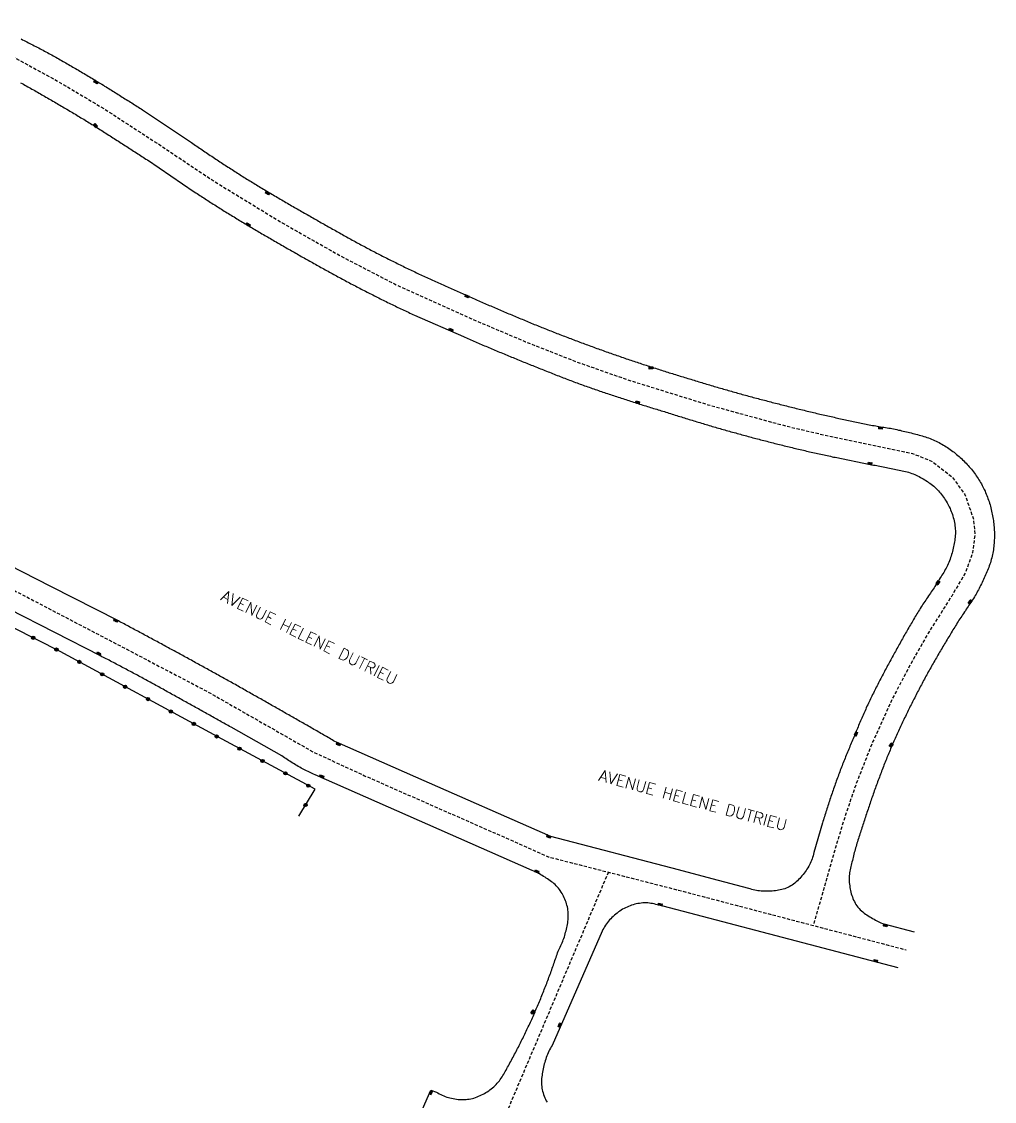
# Model space of a CAD drawing. Header units: millimetres. Extents: x 82000 to 83000, y 144000 to 145000.
# Drawn here: x 82814.3 to 82963.8, y 144229 to 144394.9 of the extents above; entities that cross this region are included whole.
import ezdxf
from ezdxf.enums import TextEntityAlignment as Align

# ---------------------------------------------------------------- set-up
doc = ezdxf.new("R2010")
doc.units = ezdxf.units.MM
doc.linetypes.add('DASHED', pattern=[0.75, 0.5, -0.25])
doc.layers.get('0').update_dxf_attribs({"linetype": 'CONTINUOUS'})
for name, color, linetype in [('W0001', 6, 'DASHED'), ('W0008', 7, 'CONTINUOUS'), ('W0322', 7, 'CONTINUOUS'), ('W0400', 7, 'CONTINUOUS'), ('W0989', 7, 'CONTINUOUS')]:
    doc.layers.add(name, color=color, linetype=linetype)
doc.styles.get("Standard").update_dxf_attribs({"font": 'romans.shx', "width": 0.85})

# ---------------------------------------------------------------- blocks, each defined once
blk = doc.blocks.new('T400')
for p, q in [((-0.15, 0.3), (0.15, 0.3)), ((-0.15, -0.25), (-0.15, 0.3)), ((-0.15, 0.15), (0.15, 0.15)), ((-0.15, 0), (0.15, 0)), ((0.15, 0.3), (0.15, -0.25)), ((-0.15, -0.15), (0.15, -0.15)), ((-0.15, -0.25), (-0.15, -0.3)), ((-0.15, -0.3), (0.15, -0.3)), ((0.15, -0.3), (0.15, -0.25))]:
    blk.add_line(p, q)
blk = doc.blocks.new('t322o')
at = {"color": 0, "linetype": 'Continuous'}
for radius in [0.25, 0.15]:
    blk.add_circle((0, 0), radius, dxfattribs=at)

msp = doc.modelspace()

# ---------------------------------------------------------------- linework, layer by layer
at = {"layer": 'W0001', "flags": 128}
for points in [[(82763.55, 144331.96), (82771.45, 144349.8), (82789.59, 144390.63), (82790.67, 144392.43), (82792.99, 144393.98), (82795.95, 144394.73), (82798.75, 144394.93), (82803.95, 144393.58), (82813.04, 144389.47), (82820.4, 144385.44), (82827.07, 144381.45), (82835.26, 144376.14), (82843.69, 144370.49), (82854.33, 144363.99), (82863.23, 144358.95), (82871.59, 144354.61), (82883.31, 144349.29), (82891.72, 144345.73), (82899.61, 144342.62), (82907.28, 144339.93), (82919.73, 144336.05), (82931.66, 144332.8), (82938.74, 144331.14), (82944.81, 144329.88), (82951.2, 144328.55), (82954.25, 144327.32), (82957.23, 144325), (82959.24, 144322.24), (82960.56, 144318.47), (82960.77, 144316.06), (82960.4, 144313.28), (82959.33, 144310.24), (82957.21, 144306.64), (82953.6, 144300.94), (82950.85, 144296.12), (82947.96, 144290.6), (82945.01, 144284.1), (82942.53, 144277.8), (82940.72, 144272.47), (82939.68, 144269.07), (82935.92, 144256.01)], [(82649.2, 144328.02), (82652.56, 144328.37), (82655.9, 144328.99), (82662.03, 144330.16), (82674.26, 144332.48), (82688.11, 144335.17), (82699.08, 144337.2), (82707.72, 144337.88), (82718.2, 144337.48), (82729.02, 144337.05), (82743.08, 144336), (82751.69, 144335.07), (82756.31, 144334.46), (82763.78, 144331.89), (82775.23, 144326.5), (82805.4, 144311.55), (82842.76, 144292), (82859.08, 144282.68), (82866.98, 144279.02), (82890.58, 144268.64), (82895.2, 144266.57), (82915.22, 144261.44), (82950.19, 144252.27)], [(82904.44, 144264.21), (82887.51, 144224.22)]]:
    msp.add_lwpolyline(points, dxfattribs=at)
at = {"layer": 'W0008', "flags": 128}
for points in [[(82814.18, 144392.26), (82814.41, 144392.15), (82814.64, 144392.04), (82814.86, 144391.92), (82815.09, 144391.81), (82815.31, 144391.69), (82815.54, 144391.58), (82815.76, 144391.46), (82815.99, 144391.35), (82816.21, 144391.23), (82816.44, 144391.11), (82816.66, 144391), (82816.89, 144390.88), (82817.11, 144390.76), (82817.34, 144390.64), (82817.56, 144390.52), (82817.78, 144390.4), (82818.01, 144390.28), (82818.23, 144390.16), (82818.45, 144390.04), (82818.67, 144389.92), (82818.89, 144389.8), (82819.1, 144389.68), (82819.32, 144389.56), (82819.54, 144389.44), (82819.76, 144389.32), (82819.98, 144389.19), (82820.19, 144389.07), (82820.41, 144388.95), (82820.63, 144388.82), (82820.84, 144388.7), (82821.06, 144388.58), (82821.28, 144388.45), (82821.49, 144388.33), (82821.71, 144388.2), (82821.93, 144388.08), (82822.14, 144387.95), (82822.36, 144387.82), (82822.57, 144387.7), (82822.79, 144387.57), (82823, 144387.45), (82823.22, 144387.32), (82823.43, 144387.19), (82823.65, 144387.06), (82823.86, 144386.94), (82824.08, 144386.81), (82824.29, 144386.68), (82824.51, 144386.56), (82824.72, 144386.43), (82824.94, 144386.3), (82825.15, 144386.17), (82825.36, 144386.05), (82825.57, 144385.92), (82825.78, 144385.8), (82825.99, 144385.67), (82826.2, 144385.54), (82826.41, 144385.41), (82826.62, 144385.29), (82826.83, 144385.16), (82827.03, 144385.03), (82827.24, 144384.9), (82827.45, 144384.77), (82827.66, 144384.64), (82827.87, 144384.51), (82828.07, 144384.38), (82828.28, 144384.25), (82828.49, 144384.12), (82828.7, 144383.99), (82828.91, 144383.87), (82829.11, 144383.73), (82829.32, 144383.6), (82829.53, 144383.47), (82829.74, 144383.34), (82829.95, 144383.21), (82830.15, 144383.08), (82830.36, 144382.95), (82830.57, 144382.82), (82830.78, 144382.69), (82830.98, 144382.56), (82831.19, 144382.43), (82831.4, 144382.29), (82831.6, 144382.16), (82831.81, 144382.03), (82832.02, 144381.9), (82832.22, 144381.77), (82832.43, 144381.63), (82832.64, 144381.5), (82832.84, 144381.37), (82840.37, 144376.34), (82840.57, 144376.19), (82840.78, 144376.05), (82840.99, 144375.91), (82841.19, 144375.77), (82841.4, 144375.63), (82841.61, 144375.49), (82841.81, 144375.35), (82842.02, 144375.21), (82842.23, 144375.07), (82842.44, 144374.93), (82842.65, 144374.79), (82842.85, 144374.65), (82843.06, 144374.51), (82843.27, 144374.37), (82843.48, 144374.23), (82843.69, 144374.09), (82843.9, 144373.95), (82844.11, 144373.81), (82844.31, 144373.68), (82844.52, 144373.54), (82844.73, 144373.4), (82844.94, 144373.26), (82845.15, 144373.13), (82845.36, 144372.99), (82845.57, 144372.85), (82845.78, 144372.72), (82845.99, 144372.58), (82846.2, 144372.44), (82846.41, 144372.31), (82846.62, 144372.18), (82846.83, 144372.04), (82847.03, 144371.91), (82847.24, 144371.78), (82847.45, 144371.65), (82847.66, 144371.52), (82847.86, 144371.38), (82848.07, 144371.25), (82848.28, 144371.12), (82848.49, 144370.99), (82848.7, 144370.86), (82848.9, 144370.73), (82849.11, 144370.6), (82849.32, 144370.47), (82849.53, 144370.34), (82849.74, 144370.21), (82849.95, 144370.08), (82850.16, 144369.95), (82850.37, 144369.82), (82850.58, 144369.7), (82850.79, 144369.57), (82851, 144369.44), (82851.21, 144369.31), (82851.42, 144369.19), (82851.63, 144369.06), (82851.85, 144368.93), (82852.06, 144368.8), (82852.28, 144368.67), (82852.5, 144368.54), (82852.71, 144368.41), (82852.93, 144368.28), (82853.15, 144368.15), (82853.37, 144368.03), (82853.58, 144367.9), (82853.8, 144367.77), (82854.02, 144367.64), (82854.24, 144367.52), (82854.45, 144367.39), (82854.67, 144367.26), (82854.89, 144367.14), (82855.11, 144367.01), (82855.33, 144366.88), (82855.54, 144366.76), (82855.76, 144366.63), (82855.98, 144366.51), (82856.2, 144366.38), (82856.42, 144366.26), (82856.64, 144366.13), (82856.86, 144366), (82857.08, 144365.88), (82857.29, 144365.75), (82857.51, 144365.63), (82857.73, 144365.5), (82857.95, 144365.38), (82858.17, 144365.26), (82858.39, 144365.13), (82858.61, 144365.01), (82858.82, 144364.88), (82859.04, 144364.76), (82859.26, 144364.64), (82859.47, 144364.52), (82859.69, 144364.39), (82859.9, 144364.27), (82860.12, 144364.15), (82860.33, 144364.02), (82860.55, 144363.9), (82860.77, 144363.78), (82860.98, 144363.66), (82861.2, 144363.53), (82861.41, 144363.41), (82861.63, 144363.29), (82861.84, 144363.17), (82862.06, 144363.04), (82862.28, 144362.92), (82862.49, 144362.8), (82862.71, 144362.68), (82862.93, 144362.56), (82863.14, 144362.44), (82863.36, 144362.31), (82863.57, 144362.19), (82863.79, 144362.07), (82864.01, 144361.95), (82864.22, 144361.83), (82864.44, 144361.71), (82864.66, 144361.59), (82864.88, 144361.47), (82865.09, 144361.35), (82865.31, 144361.23), (82865.53, 144361.11), (82865.75, 144360.99), (82865.96, 144360.88), (82866.18, 144360.76), (82866.4, 144360.64), (82866.62, 144360.52), (82866.84, 144360.4), (82867.06, 144360.29), (82867.28, 144360.17), (82867.49, 144360.05), (82867.71, 144359.94), (82867.93, 144359.82), (82868.16, 144359.71), (82868.38, 144359.59), (82868.61, 144359.47), (82868.83, 144359.36), (82869.05, 144359.24), (82869.28, 144359.13), (82869.5, 144359.01), (82869.73, 144358.9), (82869.95, 144358.78), (82870.18, 144358.67), (82870.4, 144358.56), (82870.63, 144358.44), (82870.85, 144358.33), (82871.08, 144358.22), (82871.31, 144358.1), (82871.53, 144357.99), (82871.76, 144357.88), (82871.98, 144357.77), (82872.21, 144357.66), (82872.44, 144357.55), (82872.66, 144357.44), (82872.89, 144357.33), (82873.12, 144357.21), (82873.34, 144357.1), (82873.57, 144357), (82873.8, 144356.89), (82874.03, 144356.78), (82874.25, 144356.67), (82874.48, 144356.56), (82874.71, 144356.45), (82874.94, 144356.34), (82875.17, 144356.23), (82875.39, 144356.13), (82875.62, 144356.02), (82875.85, 144355.91), (82876.08, 144355.8), (82876.3, 144355.7), (82876.53, 144355.59), (82876.76, 144355.48), (82876.99, 144355.38), (82877.21, 144355.28), (82877.44, 144355.17), (82877.67, 144355.07), (82877.9, 144354.96), (82878.12, 144354.86), (82878.35, 144354.76), (82878.58, 144354.66), (82878.81, 144354.55), (82879.04, 144354.45), (82879.27, 144354.35), (82879.49, 144354.25), (82879.72, 144354.15), (82879.95, 144354.05), (82880.18, 144353.95), (82880.41, 144353.85), (82880.64, 144353.74), (82880.87, 144353.64), (82881.1, 144353.54), (82881.33, 144353.44), (82881.55, 144353.34), (82881.78, 144353.24), (82882.01, 144353.14), (82882.24, 144353.04), (82882.47, 144352.94), (82882.7, 144352.84), (82882.93, 144352.74), (82883.16, 144352.63), (82883.39, 144352.53), (82883.62, 144352.43), (82883.85, 144352.33), (82884.07, 144352.23), (82884.3, 144352.13), (82884.53, 144352.02), (82884.76, 144351.92), (82884.99, 144351.82), (82885.22, 144351.72), (82885.45, 144351.62), (82885.68, 144351.52), (82885.91, 144351.42), (82886.14, 144351.32), (82886.37, 144351.22), (82886.6, 144351.12), (82886.83, 144351.02), (82887.06, 144350.92), (82887.29, 144350.82), (82887.52, 144350.72), (82887.75, 144350.62), (82887.98, 144350.52), (82888.21, 144350.42), (82888.44, 144350.33), (82888.67, 144350.23), (82888.9, 144350.13), (82889.13, 144350.03), (82889.37, 144349.94), (82889.6, 144349.84), (82889.83, 144349.74), (82890.06, 144349.65), (82890.29, 144349.55), (82890.52, 144349.45), (82890.75, 144349.36), (82890.98, 144349.26), (82891.21, 144349.17), (82891.44, 144349.07), (82891.67, 144348.98), (82891.91, 144348.88), (82892.14, 144348.78), (82892.37, 144348.69), (82892.6, 144348.59), (82892.83, 144348.5), (82893.06, 144348.4), (82893.29, 144348.31), (82893.53, 144348.22), (82893.76, 144348.12), (82893.99, 144348.03), (82894.22, 144347.93), (82894.45, 144347.84), (82894.69, 144347.75), (82894.92, 144347.65), (82895.15, 144347.56), (82895.38, 144347.47), (82895.62, 144347.38), (82895.85, 144347.29), (82896.08, 144347.19), (82896.31, 144347.1), (82896.55, 144347.01), (82896.78, 144346.92), (82897.01, 144346.83), (82897.25, 144346.74), (82897.48, 144346.65), (82897.71, 144346.56), (82897.95, 144346.47), (82898.19, 144346.38), (82898.42, 144346.29), (82898.66, 144346.2), (82898.89, 144346.11), (82899.13, 144346.02), (82899.36, 144345.93), (82899.6, 144345.84), (82899.84, 144345.76), (82900.07, 144345.67), (82900.31, 144345.58), (82900.55, 144345.49), (82900.78, 144345.4), (82901.02, 144345.32), (82901.25, 144345.23), (82901.49, 144345.14), (82901.73, 144345.06), (82901.97, 144344.97), (82902.2, 144344.88), (82902.44, 144344.8), (82902.68, 144344.71), (82902.91, 144344.63), (82903.15, 144344.54), (82903.39, 144344.46), (82903.63, 144344.37), (82903.86, 144344.29), (82904.1, 144344.2), (82904.34, 144344.12), (82904.58, 144344.03), (82904.81, 144343.95), (82905.05, 144343.87), (82905.29, 144343.78), (82905.53, 144343.7), (82905.77, 144343.62), (82906, 144343.54), (82906.24, 144343.45), (82906.48, 144343.37), (82906.72, 144343.29), (82906.96, 144343.21), (82907.2, 144343.12), (82907.43, 144343.04), (82907.67, 144342.96), (82907.91, 144342.88), (82908.14, 144342.8), (82908.38, 144342.72), (82908.61, 144342.64), (82908.85, 144342.57), (82909.09, 144342.49), (82909.32, 144342.41), (82909.56, 144342.33), (82909.79, 144342.25), (82910.03, 144342.18), (82910.26, 144342.1), (82910.5, 144342.02), (82910.74, 144341.95), (82910.97, 144341.87), (82911.21, 144341.79), (82911.45, 144341.72), (82911.68, 144341.64), (82911.92, 144341.57), (82912.16, 144341.49), (82912.39, 144341.42), (82912.63, 144341.34), (82912.87, 144341.27), (82913.1, 144341.19), (82913.34, 144341.12), (82913.58, 144341.04), (82913.81, 144340.97), (82914.05, 144340.89), (82914.29, 144340.82), (82914.52, 144340.75), (82914.76, 144340.67), (82915, 144340.6), (82915.24, 144340.53), (82915.47, 144340.45), (82915.71, 144340.38), (82915.95, 144340.31), (82916.19, 144340.23), (82916.42, 144340.16), (82916.66, 144340.09), (82916.9, 144340.02), (82917.14, 144339.95), (82917.37, 144339.87), (82917.61, 144339.8), (82917.85, 144339.73), (82918.09, 144339.66), (82918.33, 144339.58), (82918.57, 144339.51), (82918.81, 144339.44), (82919.04, 144339.37), (82919.28, 144339.3), (82919.52, 144339.23), (82919.76, 144339.16), (82920, 144339.08), (82920.24, 144339.01), (82920.48, 144338.94), (82920.72, 144338.87), (82920.96, 144338.8), (82921.19, 144338.73), (82921.43, 144338.66), (82921.67, 144338.59), (82921.91, 144338.52), (82922.15, 144338.45), (82922.39, 144338.39), (82922.63, 144338.32), (82922.87, 144338.25), (82923.11, 144338.18), (82923.35, 144338.11), (82923.59, 144338.04), (82923.83, 144337.98), (82924.07, 144337.91), (82924.31, 144337.84), (82924.55, 144337.77), (82924.79, 144337.71), (82925.03, 144337.64), (82925.27, 144337.57), (82925.51, 144337.51), (82925.75, 144337.44), (82925.99, 144337.38), (82926.23, 144337.31), (82926.48, 144337.25), (82926.72, 144337.18), (82926.96, 144337.12), (82927.21, 144337.05), (82927.45, 144336.99), (82927.69, 144336.92), (82927.94, 144336.86), (82928.18, 144336.79), (82928.42, 144336.73), (82928.67, 144336.67), (82928.91, 144336.6), (82929.15, 144336.54), (82929.4, 144336.48), (82929.64, 144336.41), (82929.88, 144336.35), (82930.13, 144336.29), (82930.37, 144336.22), (82930.62, 144336.16), (82930.86, 144336.1), (82931.1, 144336.04), (82931.35, 144335.98), (82931.59, 144335.91), (82931.84, 144335.85), (82932.08, 144335.79), (82932.32, 144335.73), (82932.57, 144335.67), (82932.81, 144335.61), (82933.06, 144335.55), (82933.3, 144335.49), (82933.55, 144335.43), (82933.79, 144335.37), (82934.04, 144335.31), (82934.28, 144335.25), (82934.53, 144335.19), (82934.77, 144335.13), (82935.01, 144335.07), (82935.26, 144335.01), (82935.5, 144334.96), (82935.75, 144334.9), (82935.99, 144334.84), (82936.24, 144334.78), (82936.48, 144334.72), (82936.73, 144334.67), (82936.97, 144334.61), (82937.22, 144334.55), (82937.46, 144334.5), (82937.7, 144334.44), (82937.95, 144334.38), (82938.19, 144334.33), (82938.43, 144334.27), (82938.68, 144334.22), (82938.92, 144334.16), (82939.16, 144334.11), (82939.41, 144334.05), (82939.65, 144334), (82939.89, 144333.94), (82940.14, 144333.89), (82940.38, 144333.84), (82940.63, 144333.78), (82940.87, 144333.73), (82941.11, 144333.68), (82941.36, 144333.63), (82941.6, 144333.57), (82941.85, 144333.52), (82942.09, 144333.47), (82942.33, 144333.42), (82942.58, 144333.37), (82942.82, 144333.32), (82943.07, 144333.27), (82943.31, 144333.22), (82943.56, 144333.16), (82943.8, 144333.12), (82944.05, 144333.07), (82944.29, 144333.02), (82944.54, 144332.97), (82944.78, 144332.92), (82945.03, 144332.87), (82945.28, 144332.83), (82945.53, 144332.79), (82945.78, 144332.74), (82946.03, 144332.7), (82946.28, 144332.66), (82946.53, 144332.62), (82946.78, 144332.58), (82947.03, 144332.54), (82947.28, 144332.5), (82947.53, 144332.46), (82947.78, 144332.42), (82948.03, 144332.37), (82948.28, 144332.32), (82948.53, 144332.27), (82948.77, 144332.22), (82949.02, 144332.16), (82949.27, 144332.11), (82949.51, 144332.05), (82949.76, 144331.99), (82950, 144331.93), (82950.25, 144331.87), (82950.5, 144331.81), (82950.74, 144331.76), (82950.99, 144331.7), (82951.23, 144331.64), (82951.48, 144331.58), (82951.72, 144331.52), (82951.96, 144331.45), (82952.21, 144331.39), (82952.45, 144331.32), (82952.69, 144331.25), (82952.93, 144331.18), (82953.17, 144331.1), (82953.41, 144331.02), (82953.65, 144330.94), (82953.89, 144330.85), (82954.12, 144330.76), (82954.35, 144330.66), (82954.59, 144330.56), (82954.82, 144330.45), (82955.04, 144330.34), (82955.27, 144330.22), (82955.49, 144330.1), (82955.71, 144329.97), (82955.93, 144329.85), (82956.14, 144329.72), (82956.35, 144329.58), (82956.56, 144329.45), (82956.77, 144329.31), (82956.97, 144329.17), (82957.18, 144329.02), (82957.38, 144328.88), (82957.57, 144328.73), (82957.77, 144328.57), (82957.96, 144328.42), (82958.15, 144328.26), (82958.34, 144328.1), (82958.53, 144327.93), (82958.71, 144327.77), (82958.89, 144327.59), (82959.07, 144327.42), (82959.24, 144327.24), (82959.42, 144327.06), (82959.59, 144326.88), (82959.76, 144326.7), (82959.92, 144326.51), (82960.09, 144326.32), (82960.25, 144326.12), (82960.4, 144325.93), (82960.56, 144325.73), (82960.71, 144325.53), (82960.85, 144325.33), (82960.99, 144325.12), (82961.13, 144324.92), (82961.27, 144324.71), (82961.4, 144324.5), (82961.53, 144324.29), (82961.65, 144324.08), (82961.77, 144323.87), (82961.89, 144323.65), (82962.01, 144323.43), (82962.12, 144323.21), (82962.22, 144322.99), (82962.33, 144322.77), (82962.43, 144322.54), (82962.52, 144322.32), (82962.62, 144322.09), (82962.71, 144321.86), (82962.79, 144321.62), (82962.87, 144321.39), (82962.95, 144321.15), (82963.03, 144320.91), (82963.1, 144320.67), (82963.16, 144320.43), (82963.23, 144320.19), (82963.29, 144319.94), (82963.35, 144319.7), (82963.4, 144319.45), (82963.45, 144319.21), (82963.5, 144318.96), (82963.54, 144318.72), (82963.58, 144318.47), (82963.62, 144318.23), (82963.65, 144317.98), (82963.68, 144317.74), (82963.7, 144317.49), (82963.72, 144317.24), (82963.74, 144316.99), (82963.76, 144316.75), (82963.77, 144316.5), (82963.77, 144316.25), (82963.77, 144316), (82963.77, 144315.75), (82963.77, 144315.51), (82963.76, 144315.26), (82963.75, 144315.01), (82963.73, 144314.76), (82963.71, 144314.51), (82963.68, 144314.26), (82963.65, 144314.01), (82963.62, 144313.76), (82963.58, 144313.5), (82963.54, 144313.25), (82963.49, 144313), (82963.43, 144312.75), (82963.37, 144312.5), (82963.3, 144312.25), (82963.23, 144312.01), (82963.16, 144311.77), (82963.08, 144311.53), (82962.99, 144311.29), (82962.9, 144311.05), (82962.81, 144310.82), (82962.72, 144310.58), (82962.62, 144310.35), (82962.52, 144310.11), (82962.42, 144309.88), (82962.31, 144309.65), (82962.2, 144309.42), (82962.1, 144309.19), (82961.99, 144308.96), (82961.88, 144308.73), (82961.77, 144308.5), (82961.65, 144308.27), (82961.54, 144308.04), (82961.43, 144307.82), (82961.31, 144307.59), (82961.19, 144307.37), (82961.07, 144307.15), (82960.95, 144306.93), (82960.82, 144306.71), (82960.69, 144306.5), (82960.56, 144306.28), (82960.42, 144306.07), (82960.29, 144305.86), (82960.15, 144305.65), (82960.01, 144305.44), (82959.87, 144305.23), (82959.73, 144305.02), (82959.59, 144304.81), (82959.45, 144304.6), (82959.31, 144304.39), (82959.17, 144304.19), (82959.03, 144303.98), (82958.89, 144303.77), (82958.75, 144303.56), (82958.61, 144303.35), (82958.47, 144303.14), (82958.33, 144302.93), (82958.2, 144302.71), (82958.06, 144302.5), (82957.93, 144302.29), (82957.8, 144302.07), (82957.67, 144301.86), (82957.54, 144301.65), (82957.41, 144301.43), (82957.28, 144301.22), (82957.15, 144301.01), (82957.02, 144300.79), (82956.9, 144300.58), (82956.77, 144300.36), (82956.64, 144300.15), (82956.51, 144299.94), (82956.38, 144299.72), (82956.25, 144299.51), (82956.12, 144299.29), (82955.99, 144299.08), (82955.87, 144298.86), (82955.74, 144298.65), (82955.61, 144298.44), (82955.48, 144298.22), (82955.36, 144298.01), (82955.23, 144297.79), (82955.1, 144297.57), (82954.98, 144297.36), (82954.85, 144297.14), (82954.73, 144296.93), (82954.6, 144296.71), (82954.48, 144296.49), (82954.35, 144296.28), (82954.23, 144296.06), (82954.11, 144295.84), (82953.98, 144295.63), (82953.86, 144295.41), (82953.74, 144295.19), (82953.62, 144294.97), (82953.5, 144294.75), (82953.38, 144294.53), (82953.26, 144294.31), (82953.14, 144294.1), (82953.02, 144293.88), (82952.9, 144293.66), (82952.79, 144293.44), (82952.67, 144293.22), (82952.55, 144293), (82952.44, 144292.78), (82952.32, 144292.56), (82952.21, 144292.35), (82952.09, 144292.13), (82951.98, 144291.91), (82951.86, 144291.69), (82951.75, 144291.47), (82951.64, 144291.24), (82951.52, 144291.02), (82951.41, 144290.8), (82951.3, 144290.58), (82951.19, 144290.36), (82951.08, 144290.14), (82950.96, 144289.92), (82950.85, 144289.7), (82950.74, 144289.47), (82950.63, 144289.25), (82950.52, 144289.03), (82950.42, 144288.81), (82950.31, 144288.58), (82950.2, 144288.36), (82950.09, 144288.14), (82949.98, 144287.91), (82949.88, 144287.69), (82949.77, 144287.47), (82949.66, 144287.24), (82949.56, 144287.02), (82949.45, 144286.79), (82949.35, 144286.57), (82949.24, 144286.34), (82949.14, 144286.12), (82949.03, 144285.89), (82948.93, 144285.67), (82948.83, 144285.44), (82948.73, 144285.22), (82948.62, 144284.99), (82948.52, 144284.76), (82948.42, 144284.54), (82948.32, 144284.31), (82948.22, 144284.08), (82948.13, 144283.86), (82948.03, 144283.63), (82947.93, 144283.4), (82947.83, 144283.17), (82947.74, 144282.94), (82947.64, 144282.72), (82947.55, 144282.49), (82947.45, 144282.26), (82947.36, 144282.03), (82947.26, 144281.8), (82947.17, 144281.57), (82947.08, 144281.34), (82946.99, 144281.11), (82946.89, 144280.88), (82946.8, 144280.65), (82946.71, 144280.42), (82946.62, 144280.19), (82946.53, 144279.95), (82946.44, 144279.72), (82946.35, 144279.49), (82946.26, 144279.26), (82946.18, 144279.02), (82946.09, 144278.79), (82946, 144278.56), (82945.92, 144278.32), (82945.83, 144278.09), (82945.74, 144277.85), (82945.66, 144277.62), (82945.57, 144277.39), (82945.49, 144277.15), (82945.4, 144276.92), (82945.32, 144276.68), (82945.24, 144276.45), (82945.16, 144276.21), (82945.07, 144275.98), (82944.99, 144275.74), (82944.91, 144275.51), (82944.83, 144275.27), (82944.75, 144275.04), (82944.67, 144274.8), (82944.59, 144274.56), (82944.51, 144274.33), (82944.43, 144274.09), (82944.35, 144273.86), (82944.27, 144273.62), (82944.19, 144273.38), (82944.11, 144273.15), (82944.03, 144272.91), (82943.95, 144272.67), (82943.88, 144272.44), (82943.8, 144272.2), (82943.72, 144271.96), (82943.64, 144271.73), (82943.56, 144271.49), (82943.48, 144271.26), (82943.4, 144271.02), (82943.33, 144270.78), (82943.25, 144270.55), (82943.17, 144270.31), (82943.09, 144270.07), (82943.02, 144269.83), (82942.94, 144269.6), (82942.87, 144269.36), (82942.79, 144269.12), (82942.72, 144268.88), (82942.65, 144268.64), (82942.58, 144268.4), (82942.51, 144268.17), (82942.44, 144267.93), (82942.37, 144267.69), (82942.31, 144267.45), (82942.24, 144267.2), (82942.18, 144266.96), (82942.12, 144266.72), (82942.06, 144266.48), (82942, 144266.24), (82941.94, 144266), (82941.88, 144265.76), (82941.82, 144265.53), (82941.76, 144265.29), (82941.71, 144265.06), (82941.65, 144264.82), (82941.6, 144264.58), (82941.55, 144264.35), (82941.51, 144264.11), (82941.48, 144263.87), (82941.45, 144263.63), (82941.44, 144263.38), (82941.44, 144263.14), (82941.45, 144262.89), (82941.47, 144262.63), (82941.49, 144262.37), (82941.53, 144262.12), (82941.56, 144261.86), (82941.61, 144261.61), (82941.66, 144261.36), (82941.72, 144261.12), (82941.78, 144260.87), (82941.86, 144260.63), (82941.94, 144260.39), (82942.03, 144260.15), (82942.13, 144259.92), (82942.25, 144259.69), (82942.37, 144259.46), (82942.5, 144259.24), (82942.65, 144259.02), (82942.81, 144258.8), (82942.98, 144258.61), (82943.16, 144258.42), (82943.35, 144258.24), (82943.55, 144258.08), (82943.75, 144257.92), (82943.96, 144257.77), (82944.17, 144257.63), (82944.39, 144257.49), (82944.61, 144257.36), (82944.83, 144257.23), (82945.05, 144257.1), (82945.28, 144256.97), (82945.5, 144256.83), (82945.7, 144256.71), (82945.91, 144256.6), (82946.12, 144256.5), (82946.34, 144256.4), (82946.56, 144256.32), (82946.78, 144256.24), (82951.42, 144255.04)], [(82814.12, 144385.53), (82814.34, 144385.41), (82814.56, 144385.29), (82814.78, 144385.17), (82814.99, 144385.05), (82815.21, 144384.93), (82815.43, 144384.81), (82815.64, 144384.69), (82815.86, 144384.56), (82816.08, 144384.44), (82816.29, 144384.32), (82816.51, 144384.2), (82816.72, 144384.07), (82816.94, 144383.95), (82817.15, 144383.83), (82817.37, 144383.7), (82817.58, 144383.58), (82817.8, 144383.45), (82818.01, 144383.33), (82818.23, 144383.21), (82818.44, 144383.08), (82818.66, 144382.96), (82818.87, 144382.83), (82819.09, 144382.71), (82819.3, 144382.58), (82819.52, 144382.46), (82819.73, 144382.33), (82819.95, 144382.21), (82820.16, 144382.08), (82820.38, 144381.95), (82820.6, 144381.83), (82820.81, 144381.7), (82821.03, 144381.57), (82821.24, 144381.45), (82821.45, 144381.32), (82821.67, 144381.19), (82821.88, 144381.07), (82822.1, 144380.94), (82822.31, 144380.81), (82822.53, 144380.68), (82822.74, 144380.55), (82822.95, 144380.42), (82823.17, 144380.29), (82823.38, 144380.16), (82823.59, 144380.04), (82823.81, 144379.91), (82824.02, 144379.78), (82824.23, 144379.65), (82824.45, 144379.51), (82824.66, 144379.38), (82824.87, 144379.25), (82825.08, 144379.12), (82825.3, 144378.99), (82825.51, 144378.86), (82825.73, 144378.72), (82825.94, 144378.59), (82826.16, 144378.45), (82826.37, 144378.32), (82826.59, 144378.18), (82826.8, 144378.04), (82827.02, 144377.91), (82827.23, 144377.77), (82827.44, 144377.63), (82827.66, 144377.5), (82827.87, 144377.36), (82828.08, 144377.22), (82828.3, 144377.08), (82828.51, 144376.94), (82828.72, 144376.81), (82828.94, 144376.67), (82829.15, 144376.53), (82829.36, 144376.39), (82829.57, 144376.25), (82829.79, 144376.12), (82830, 144375.98), (82830.21, 144375.84), (82830.43, 144375.71), (82830.64, 144375.57), (82830.85, 144375.43), (82831.06, 144375.3), (82831.27, 144375.16), (82831.48, 144375.02), (82831.69, 144374.89), (82831.91, 144374.75), (82832.12, 144374.62), (82832.33, 144374.48), (82832.54, 144374.34), (82832.75, 144374.21), (82832.96, 144374.07), (82833.17, 144373.93), (82833.38, 144373.8), (82833.59, 144373.66), (82840.81, 144368.77), (82841.02, 144368.63), (82841.23, 144368.5), (82841.43, 144368.36), (82841.64, 144368.22), (82841.85, 144368.09), (82842.06, 144367.95), (82842.27, 144367.82), (82842.47, 144367.68), (82842.68, 144367.55), (82842.89, 144367.42), (82843.1, 144367.28), (82843.31, 144367.15), (82843.52, 144367.02), (82843.73, 144366.88), (82843.94, 144366.75), (82844.15, 144366.62), (82844.36, 144366.48), (82844.56, 144366.35), (82844.77, 144366.22), (82844.98, 144366.09), (82845.2, 144365.96), (82845.41, 144365.82), (82845.62, 144365.69), (82845.84, 144365.56), (82846.05, 144365.43), (82846.26, 144365.29), (82846.48, 144365.16), (82846.69, 144365.03), (82846.91, 144364.9), (82847.12, 144364.77), (82847.34, 144364.64), (82847.55, 144364.51), (82847.77, 144364.38), (82847.98, 144364.25), (82848.2, 144364.12), (82848.41, 144363.99), (82848.63, 144363.86), (82848.85, 144363.73), (82849.06, 144363.6), (82849.28, 144363.47), (82849.49, 144363.35), (82849.7, 144363.22), (82849.92, 144363.09), (82850.13, 144362.96), (82850.35, 144362.84), (82850.56, 144362.71), (82850.78, 144362.58), (82850.99, 144362.46), (82851.21, 144362.33), (82851.42, 144362.2), (82851.64, 144362.08), (82851.86, 144361.95), (82852.07, 144361.83), (82852.29, 144361.7), (82852.5, 144361.57), (82852.72, 144361.45), (82852.93, 144361.32), (82853.15, 144361.2), (82853.37, 144361.07), (82853.58, 144360.95), (82853.8, 144360.82), (82854.01, 144360.7), (82854.23, 144360.58), (82854.45, 144360.45), (82854.66, 144360.33), (82854.88, 144360.2), (82855.09, 144360.08), (82855.31, 144359.96), (82855.52, 144359.83), (82855.74, 144359.71), (82855.95, 144359.59), (82856.17, 144359.47), (82856.39, 144359.34), (82856.6, 144359.22), (82856.82, 144359.1), (82857.03, 144358.97), (82857.25, 144358.85), (82857.46, 144358.73), (82857.68, 144358.61), (82857.89, 144358.49), (82858.11, 144358.36), (82858.33, 144358.24), (82858.54, 144358.12), (82858.76, 144358), (82858.97, 144357.88), (82859.19, 144357.76), (82859.41, 144357.63), (82859.62, 144357.51), (82859.84, 144357.39), (82860.05, 144357.27), (82860.27, 144357.15), (82860.49, 144357.03), (82860.71, 144356.91), (82860.92, 144356.79), (82861.14, 144356.67), (82861.36, 144356.55), (82861.57, 144356.43), (82861.79, 144356.31), (82862.01, 144356.2), (82862.23, 144356.08), (82862.45, 144355.96), (82862.67, 144355.84), (82862.89, 144355.72), (82863.11, 144355.6), (82863.33, 144355.48), (82863.56, 144355.36), (82863.78, 144355.24), (82864, 144355.12), (82864.22, 144355), (82864.45, 144354.89), (82864.67, 144354.77), (82864.89, 144354.65), (82865.12, 144354.53), (82865.34, 144354.41), (82865.56, 144354.3), (82865.79, 144354.18), (82866.01, 144354.06), (82866.23, 144353.95), (82866.46, 144353.83), (82866.68, 144353.71), (82866.91, 144353.6), (82867.13, 144353.48), (82867.35, 144353.37), (82867.58, 144353.25), (82867.8, 144353.14), (82868.03, 144353.02), (82868.25, 144352.91), (82868.48, 144352.79), (82868.7, 144352.68), (82868.93, 144352.57), (82869.15, 144352.45), (82869.38, 144352.34), (82869.6, 144352.23), (82869.83, 144352.11), (82870.06, 144352), (82870.29, 144351.89), (82870.51, 144351.78), (82870.74, 144351.67), (82870.97, 144351.56), (82871.2, 144351.44), (82871.43, 144351.33), (82871.66, 144351.22), (82871.88, 144351.11), (82872.11, 144351), (82872.34, 144350.9), (82872.57, 144350.79), (82872.8, 144350.68), (82873.03, 144350.57), (82873.26, 144350.46), (82873.49, 144350.36), (82873.72, 144350.25), (82873.95, 144350.14), (82874.18, 144350.04), (82874.41, 144349.93), (82874.64, 144349.83), (82882.16, 144346.52), (82882.39, 144346.42), (82882.62, 144346.32), (82882.85, 144346.22), (82883.08, 144346.12), (82883.32, 144346.02), (82883.55, 144345.92), (82883.78, 144345.82), (82884.01, 144345.72), (82884.24, 144345.62), (82884.47, 144345.52), (82884.7, 144345.42), (82884.93, 144345.32), (82885.16, 144345.22), (82885.39, 144345.12), (82885.63, 144345.02), (82885.86, 144344.92), (82886.09, 144344.83), (82886.32, 144344.73), (82886.55, 144344.63), (82886.79, 144344.53), (82887.02, 144344.43), (82887.25, 144344.34), (82887.48, 144344.24), (82887.71, 144344.14), (82887.94, 144344.05), (82888.18, 144343.95), (82888.41, 144343.85), (82888.64, 144343.76), (82888.87, 144343.66), (82889.11, 144343.56), (82889.34, 144343.47), (82889.57, 144343.37), (82889.8, 144343.28), (82890.04, 144343.18), (82890.27, 144343.09), (82890.5, 144342.99), (82890.73, 144342.9), (82890.97, 144342.8), (82891.2, 144342.71), (82891.43, 144342.61), (82891.66, 144342.52), (82891.9, 144342.42), (82892.13, 144342.33), (82892.36, 144342.24), (82892.6, 144342.14), (82892.83, 144342.05), (82893.06, 144341.96), (82893.3, 144341.86), (82893.53, 144341.77), (82893.76, 144341.68), (82894, 144341.58), (82894.23, 144341.49), (82894.47, 144341.4), (82894.7, 144341.3), (82894.93, 144341.21), (82895.17, 144341.12), (82895.4, 144341.03), (82895.64, 144340.93), (82895.87, 144340.84), (82896.1, 144340.75), (82896.34, 144340.66), (82896.57, 144340.56), (82896.81, 144340.47), (82897.04, 144340.38), (82897.28, 144340.29), (82897.51, 144340.2), (82897.74, 144340.11), (82897.98, 144340.02), (82898.21, 144339.93), (82898.45, 144339.84), (82898.68, 144339.75), (82898.92, 144339.66), (82899.16, 144339.57), (82899.39, 144339.48), (82899.63, 144339.4), (82899.86, 144339.31), (82900.1, 144339.22), (82900.34, 144339.14), (82900.57, 144339.05), (82900.8, 144338.97), (82901.04, 144338.89), (82901.27, 144338.8), (82901.5, 144338.72), (82901.74, 144338.64), (82901.97, 144338.56), (82902.2, 144338.48), (82902.44, 144338.39), (82902.67, 144338.31), (82902.91, 144338.23), (82903.14, 144338.15), (82903.37, 144338.07), (82903.61, 144337.99), (82903.84, 144337.92), (82904.08, 144337.84), (82904.31, 144337.76), (82904.55, 144337.68), (82904.78, 144337.6), (82905.02, 144337.52), (82905.25, 144337.44), (82905.49, 144337.37), (82905.72, 144337.29), (82905.96, 144337.21), (82906.19, 144337.14), (82906.43, 144337.06), (82906.66, 144336.98), (82906.9, 144336.9), (82907.13, 144336.83), (82907.37, 144336.75), (82907.6, 144336.68), (82907.84, 144336.6), (82908.07, 144336.52), (82908.31, 144336.45), (82908.54, 144336.37), (82908.78, 144336.3), (82909.02, 144336.22), (82909.25, 144336.15), (82909.49, 144336.07), (82909.73, 144336), (82909.97, 144335.93), (82910.2, 144335.85), (82910.44, 144335.78), (82910.68, 144335.71), (82910.92, 144335.64), (82911.15, 144335.56), (82911.39, 144335.49), (82911.63, 144335.42), (82911.87, 144335.35), (82912.1, 144335.27), (82912.34, 144335.2), (82912.58, 144335.13), (82912.82, 144335.05), (82913.05, 144334.98), (82913.29, 144334.91), (82913.53, 144334.83), (82913.76, 144334.76), (82914, 144334.68), (82914.24, 144334.61), (82914.48, 144334.54), (82914.71, 144334.46), (82914.95, 144334.39), (82915.19, 144334.31), (82915.42, 144334.24), (82915.66, 144334.17), (82915.9, 144334.09), (82916.14, 144334.02), (82916.37, 144333.94), (82916.61, 144333.87), (82916.85, 144333.8), (82917.09, 144333.72), (82917.32, 144333.65), (82917.56, 144333.58), (82917.8, 144333.51), (82918.04, 144333.43), (82918.27, 144333.36), (82918.51, 144333.29), (82918.75, 144333.22), (82918.99, 144333.14), (82919.22, 144333.07), (82919.46, 144333), (82919.7, 144332.93), (82919.94, 144332.86), (82920.18, 144332.79), (82920.42, 144332.72), (82920.65, 144332.65), (82920.89, 144332.58), (82921.13, 144332.51), (82921.37, 144332.44), (82921.61, 144332.37), (82921.85, 144332.3), (82922.09, 144332.24), (82922.33, 144332.17), (82922.57, 144332.1), (82922.81, 144332.03), (82923.05, 144331.97), (82923.29, 144331.9), (82923.53, 144331.83), (82923.77, 144331.76), (82924.01, 144331.7), (82924.25, 144331.63), (82924.49, 144331.57), (82924.73, 144331.5), (82924.97, 144331.43), (82925.21, 144331.37), (82925.45, 144331.3), (82925.69, 144331.24), (82925.93, 144331.18), (82926.17, 144331.11), (82926.41, 144331.05), (82926.65, 144330.98), (82926.89, 144330.92), (82927.13, 144330.86), (82927.37, 144330.79), (82927.61, 144330.73), (82927.85, 144330.67), (82928.09, 144330.6), (82928.34, 144330.54), (82928.58, 144330.48), (82928.82, 144330.42), (82929.06, 144330.35), (82929.3, 144330.29), (82929.54, 144330.23), (82929.78, 144330.17), (82930.02, 144330.11), (82930.27, 144330.05), (82930.51, 144329.99), (82930.75, 144329.93), (82930.99, 144329.87), (82931.23, 144329.81), (82931.48, 144329.75), (82931.72, 144329.69), (82931.96, 144329.63), (82932.21, 144329.57), (82932.45, 144329.51), (82932.7, 144329.45), (82932.94, 144329.39), (82933.19, 144329.33), (82933.43, 144329.28), (82933.67, 144329.22), (82933.92, 144329.16), (82934.16, 144329.1), (82934.41, 144329.05), (82934.65, 144328.99), (82934.9, 144328.93), (82935.14, 144328.88), (82935.38, 144328.82), (82935.63, 144328.77), (82935.87, 144328.71), (82936.12, 144328.65), (82936.36, 144328.6), (82936.61, 144328.54), (82936.85, 144328.49), (82937.1, 144328.44), (82937.34, 144328.38), (82937.59, 144328.33), (82937.83, 144328.27), (82938.08, 144328.22), (82938.33, 144328.17), (82938.57, 144328.12), (82938.82, 144328.06), (82939.06, 144328.01), (82939.31, 144327.96), (82944.68, 144326.87), (82944.93, 144326.82), (82945.18, 144326.78), (82945.43, 144326.74), (82945.68, 144326.69), (82945.93, 144326.64), (82946.18, 144326.6), (82946.43, 144326.55), (82946.68, 144326.5), (82946.93, 144326.45), (82947.18, 144326.39), (82947.42, 144326.34), (82947.67, 144326.29), (82947.91, 144326.23), (82948.16, 144326.18), (82948.4, 144326.14), (82948.65, 144326.09), (82948.89, 144326.04), (82949.14, 144326), (82949.38, 144325.95), (82949.62, 144325.9), (82949.87, 144325.85), (82950.11, 144325.79), (82950.35, 144325.73), (82950.59, 144325.66), (82950.82, 144325.59), (82951.06, 144325.5), (82951.29, 144325.41), (82951.52, 144325.31), (82951.75, 144325.21), (82951.97, 144325.1), (82952.19, 144324.99), (82952.41, 144324.87), (82952.63, 144324.76), (82952.84, 144324.64), (82953.06, 144324.51), (82953.26, 144324.38), (82953.47, 144324.25), (82953.67, 144324.11), (82953.87, 144323.97), (82954.07, 144323.82), (82954.26, 144323.67), (82954.45, 144323.51), (82954.63, 144323.35), (82954.81, 144323.18), (82954.99, 144323), (82955.16, 144322.82), (82955.32, 144322.63), (82955.48, 144322.43), (82955.64, 144322.23), (82955.8, 144322.03), (82955.94, 144321.82), (82956.09, 144321.62), (82956.23, 144321.41), (82956.36, 144321.2), (82956.49, 144320.98), (82956.61, 144320.77), (82956.73, 144320.55), (82956.84, 144320.33), (82956.95, 144320.1), (82957.05, 144319.88), (82957.14, 144319.65), (82957.23, 144319.41), (82957.31, 144319.18), (82957.39, 144318.94), (82957.46, 144318.7), (82957.52, 144318.45), (82957.58, 144318.2), (82957.63, 144317.95), (82957.67, 144317.7), (82957.71, 144317.45), (82957.74, 144317.19), (82957.76, 144316.94), (82957.77, 144316.69), (82957.77, 144316.44), (82957.77, 144316.19), (82957.76, 144315.94), (82957.74, 144315.69), (82957.71, 144315.45), (82957.68, 144315.2), (82957.65, 144314.96), (82957.61, 144314.71), (82957.56, 144314.47), (82957.51, 144314.23), (82957.45, 144313.98), (82957.39, 144313.74), (82957.33, 144313.5), (82957.26, 144313.26), (82957.19, 144313.02), (82957.12, 144312.78), (82957.05, 144312.54), (82956.97, 144312.3), (82956.89, 144312.06), (82956.79, 144311.82), (82956.69, 144311.59), (82956.59, 144311.36), (82956.47, 144311.14), (82956.36, 144310.92), (82956.23, 144310.7), (82956.11, 144310.48), (82955.98, 144310.27), (82955.84, 144310.05), (82955.71, 144309.84), (82955.57, 144309.63), (82955.44, 144309.42), (82955.3, 144309.2), (82955.17, 144308.99), (82955.04, 144308.78), (82954.91, 144308.56), (82954.77, 144308.34), (82954.64, 144308.13), (82954.5, 144307.92), (82954.36, 144307.7), (82954.22, 144307.49), (82954.08, 144307.28), (82953.93, 144307.07), (82953.79, 144306.86), (82953.65, 144306.65), (82953.5, 144306.44), (82953.36, 144306.23), (82953.22, 144306.02), (82953.08, 144305.81), (82952.93, 144305.6), (82952.8, 144305.38), (82952.66, 144305.17), (82952.52, 144304.96), (82952.39, 144304.74), (82952.26, 144304.53), (82952.13, 144304.32), (82952, 144304.11), (82951.87, 144303.9), (82951.74, 144303.69), (82951.62, 144303.48), (82951.49, 144303.27), (82951.36, 144303.05), (82951.24, 144302.84), (82951.11, 144302.63), (82950.99, 144302.42), (82950.86, 144302.2), (82950.74, 144301.99), (82950.62, 144301.78), (82950.49, 144301.57), (82950.37, 144301.35), (82950.25, 144301.14), (82950.12, 144300.92), (82950, 144300.71), (82949.88, 144300.5), (82949.76, 144300.28), (82949.64, 144300.07), (82949.51, 144299.85), (82949.39, 144299.64), (82949.27, 144299.42), (82949.15, 144299.21), (82949.03, 144298.99), (82948.91, 144298.78), (82948.79, 144298.56), (82948.67, 144298.34), (82948.56, 144298.13), (82948.44, 144297.91), (82948.32, 144297.7), (82948.2, 144297.48), (82948.08, 144297.26), (82947.96, 144297.04), (82947.84, 144296.82), (82947.72, 144296.6), (82947.6, 144296.38), (82947.49, 144296.16), (82947.37, 144295.94), (82947.25, 144295.72), (82947.13, 144295.5), (82947.01, 144295.28), (82946.89, 144295.06), (82946.78, 144294.84), (82946.66, 144294.62), (82946.54, 144294.4), (82946.43, 144294.17), (82946.31, 144293.95), (82946.19, 144293.73), (82946.08, 144293.51), (82945.96, 144293.29), (82945.85, 144293.06), (82945.74, 144292.84), (82945.62, 144292.62), (82945.51, 144292.39), (82945.4, 144292.17), (82945.28, 144291.95), (82945.17, 144291.72), (82945.06, 144291.5), (82944.95, 144291.27), (82944.84, 144291.05), (82944.73, 144290.82), (82944.62, 144290.6), (82944.51, 144290.37), (82944.41, 144290.15), (82944.3, 144289.92), (82944.19, 144289.7), (82944.09, 144289.47), (82943.99, 144289.25), (82943.89, 144289.02), (82943.79, 144288.8), (82943.69, 144288.57), (82943.59, 144288.35), (82943.49, 144288.12), (82943.39, 144287.89), (82943.3, 144287.67), (82943.2, 144287.44), (82943.1, 144287.21), (82943.01, 144286.99), (82942.91, 144286.76), (82942.82, 144286.53), (82942.72, 144286.3), (82942.63, 144286.07), (82942.54, 144285.85), (82942.44, 144285.62), (82942.35, 144285.39), (82942.25, 144285.16), (82942.16, 144284.93), (82942.06, 144284.7), (82941.96, 144284.47), (82941.87, 144284.24), (82941.77, 144284.01), (82941.68, 144283.78), (82941.58, 144283.55), (82941.48, 144283.32), (82941.39, 144283.09), (82941.29, 144282.86), (82941.2, 144282.63), (82941.1, 144282.4), (82941.01, 144282.17), (82940.91, 144281.94), (82940.82, 144281.71), (82940.73, 144281.48), (82940.63, 144281.25), (82940.54, 144281.02), (82940.45, 144280.78), (82940.36, 144280.55), (82940.27, 144280.32), (82940.18, 144280.09), (82940.09, 144279.86), (82940, 144279.62), (82939.91, 144279.39), (82939.82, 144279.16), (82939.74, 144278.92), (82939.65, 144278.69), (82939.57, 144278.45), (82939.48, 144278.21), (82939.4, 144277.98), (82939.31, 144277.74), (82939.23, 144277.5), (82939.14, 144277.27), (82939.06, 144277.03), (82938.98, 144276.79), (82938.9, 144276.55), (82938.82, 144276.32), (82938.73, 144276.08), (82938.65, 144275.84), (82938.57, 144275.6), (82938.49, 144275.36), (82938.42, 144275.12), (82938.34, 144274.89), (82938.26, 144274.65), (82938.18, 144274.41), (82938.1, 144274.17), (82938.03, 144273.93), (82937.95, 144273.69), (82937.88, 144273.45), (82937.8, 144273.21), (82937.73, 144272.97), (82937.65, 144272.73), (82937.58, 144272.49), (82937.51, 144272.25), (82937.43, 144272.01), (82937.36, 144271.77), (82936.04, 144267.2), (82935.98, 144266.95), (82935.91, 144266.71), (82935.84, 144266.47), (82935.76, 144266.23), (82935.67, 144266), (82935.57, 144265.77), (82935.46, 144265.55), (82935.35, 144265.32), (82935.23, 144265.1), (82935.11, 144264.89), (82934.97, 144264.67), (82934.83, 144264.46), (82934.68, 144264.25), (82934.52, 144264.04), (82934.37, 144263.83), (82934.2, 144263.63), (82934.04, 144263.43), (82933.87, 144263.24), (82933.69, 144263.05), (82933.5, 144262.87), (82933.31, 144262.69), (82933.12, 144262.53), (82932.91, 144262.37), (82932.69, 144262.22), (82932.47, 144262.08), (82932.24, 144261.95), (82932.01, 144261.84), (82931.78, 144261.74), (82931.55, 144261.66), (82931.32, 144261.58), (82931.08, 144261.52), (82930.85, 144261.46), (82930.61, 144261.41), (82930.37, 144261.38), (82930.13, 144261.34), (82929.88, 144261.32), (82929.64, 144261.3), (82929.4, 144261.28), (82929.15, 144261.27), (82928.9, 144261.27), (82928.66, 144261.26), (82928.41, 144261.27), (82928.16, 144261.27), (82927.92, 144261.29), (82927.68, 144261.32), (82927.44, 144261.35), (82927.2, 144261.39), (82926.96, 144261.44), (82926.72, 144261.5), (82926.48, 144261.56), (82926.25, 144261.63), (82926.01, 144261.71), (82920.38, 144263.19), (82915.21, 144264.56), (82895.62, 144269.66), (82874.84, 144278.78), (82862.65, 144284.16), (82862.43, 144284.28), (82862.22, 144284.41), (82862, 144284.53), (82861.79, 144284.66), (82861.57, 144284.78), (82861.36, 144284.91), (82861.14, 144285.03), (82860.93, 144285.15), (82860.71, 144285.28), (82860.49, 144285.4), (82860.28, 144285.53), (82860.06, 144285.65), (82859.85, 144285.78), (82859.63, 144285.9), (82859.42, 144286.02), (82859.2, 144286.15), (82858.99, 144286.27), (82858.77, 144286.39), (82858.55, 144286.52), (82858.34, 144286.64), (82858.12, 144286.77), (82857.91, 144286.89), (82857.69, 144287.01), (82857.48, 144287.14), (82857.26, 144287.26), (82857.05, 144287.38), (82856.83, 144287.51), (82856.61, 144287.63), (82856.4, 144287.75), (82856.18, 144287.88), (82855.97, 144288), (82855.75, 144288.12), (82855.53, 144288.25), (82855.32, 144288.37), (82855.1, 144288.49), (82854.89, 144288.61), (82854.67, 144288.74), (82854.46, 144288.86), (82854.24, 144288.98), (82854.03, 144289.11), (82853.81, 144289.23), (82853.59, 144289.35), (82853.38, 144289.47), (82853.16, 144289.6), (82852.95, 144289.72), (82852.73, 144289.84), (82852.52, 144289.97), (82852.3, 144290.09), (82852.08, 144290.21), (82851.87, 144290.33), (82851.65, 144290.46), (82851.44, 144290.58), (82851.22, 144290.7), (82851.01, 144290.82), (82850.79, 144290.95), (82850.57, 144291.07), (82850.36, 144291.19), (82850.14, 144291.31), (82849.93, 144291.43), (82849.71, 144291.56), (82849.49, 144291.68), (82849.28, 144291.8), (82849.06, 144291.92), (82848.85, 144292.04), (82848.63, 144292.17), (82848.41, 144292.29), (82848.2, 144292.41), (82847.98, 144292.53), (82847.76, 144292.65), (82847.55, 144292.77), (82847.33, 144292.9), (82847.12, 144293.02), (82846.9, 144293.14), (82846.68, 144293.26), (82846.47, 144293.38), (82846.25, 144293.5), (82846.03, 144293.62), (82845.81, 144293.74), (82845.59, 144293.87), (82845.38, 144293.99), (82845.16, 144294.11), (82844.94, 144294.23), (82844.72, 144294.35), (82844.51, 144294.47), (82844.29, 144294.59), (82844.07, 144294.71), (82843.85, 144294.83), (82843.63, 144294.96), (82843.41, 144295.08), (82843.2, 144295.2), (82842.98, 144295.32), (82842.76, 144295.44), (82842.54, 144295.56), (82842.32, 144295.68), (82842.11, 144295.8), (82841.89, 144295.92), (82841.67, 144296.04), (82841.45, 144296.16), (82841.23, 144296.28), (82841.01, 144296.4), (82840.79, 144296.52), (82840.58, 144296.64), (82840.36, 144296.76), (82840.14, 144296.88), (82839.92, 144297), (82839.7, 144297.12), (82839.48, 144297.24), (82839.26, 144297.36), (82839.04, 144297.48), (82838.83, 144297.6), (82838.61, 144297.72), (82838.39, 144297.84), (82838.17, 144297.96), (82837.95, 144298.08), (82837.73, 144298.2), (82837.51, 144298.32), (82837.29, 144298.43), (82837.07, 144298.55), (82836.85, 144298.67), (82836.63, 144298.79), (82836.41, 144298.91), (82836.19, 144299.03), (82835.97, 144299.15), (82835.75, 144299.27), (82835.53, 144299.39), (82835.31, 144299.51), (82835.09, 144299.63), (82834.87, 144299.75), (82834.65, 144299.86), (82834.43, 144299.98), (82834.21, 144300.1), (82833.99, 144300.22), (82833.77, 144300.34), (82833.55, 144300.46), (82833.33, 144300.58), (82833.11, 144300.7), (82832.89, 144300.81), (82832.67, 144300.93), (82832.45, 144301.05), (82832.23, 144301.17), (82832.01, 144301.29), (82831.79, 144301.41), (82831.57, 144301.52), (82831.35, 144301.64), (82831.13, 144301.76), (82830.91, 144301.88), (82830.69, 144302), (82830.47, 144302.11), (82830.25, 144302.23), (82830.03, 144302.35), (82829.81, 144302.47), (82829.59, 144302.58), (82829.37, 144302.7), (82829.15, 144302.82), (82818.76, 144308.09), (82801.49, 144316.92)], [(82867.64, 144208.98), (82877.18, 144230.7), (82878.02, 144230.39), (82878.24, 144230.26), (82878.46, 144230.14), (82878.68, 144230.02), (82878.91, 144229.91), (82879.14, 144229.82), (82879.38, 144229.72), (82879.61, 144229.64), (82879.85, 144229.57), (82880.1, 144229.5), (82880.34, 144229.44), (82880.59, 144229.39), (82880.84, 144229.35), (82881.09, 144229.31), (82881.34, 144229.28), (82881.59, 144229.26), (82881.83, 144229.25), (82882.08, 144229.25), (82882.32, 144229.25), (82882.57, 144229.27), (82882.81, 144229.29), (82883.06, 144229.32), (82883.3, 144229.37), (82883.55, 144229.42), (82883.79, 144229.49), (82884.03, 144229.57), (82884.27, 144229.65), (82884.51, 144229.75), (82884.74, 144229.85), (82884.97, 144229.96), (82885.19, 144230.07), (82885.41, 144230.2), (82885.63, 144230.32), (82885.84, 144230.46), (82886.05, 144230.6), (82886.25, 144230.75), (82886.45, 144230.91), (82886.65, 144231.07), (82886.84, 144231.23), (82887.03, 144231.41), (82887.21, 144231.58), (82887.38, 144231.76), (82887.54, 144231.95), (82887.69, 144232.14), (82887.83, 144232.33), (82887.97, 144232.53), (82888.1, 144232.74), (82888.23, 144232.95), (82888.36, 144233.16), (82888.48, 144233.37), (82888.6, 144233.58), (82888.72, 144233.79), (82888.84, 144234.01), (82888.96, 144234.23), (82889.08, 144234.45), (82889.2, 144234.66), (82889.32, 144234.88), (82889.44, 144235.1), (82889.56, 144235.32), (82889.68, 144235.54), (82889.8, 144235.76), (82889.92, 144235.98), (82890.03, 144236.21), (82890.15, 144236.43), (82890.26, 144236.65), (82890.38, 144236.87), (82890.49, 144237.09), (82890.61, 144237.31), (82890.72, 144237.54), (82890.83, 144237.76), (82890.95, 144237.98), (82891.06, 144238.21), (82891.17, 144238.43), (82891.28, 144238.65), (82891.39, 144238.88), (82891.5, 144239.1), (82891.61, 144239.32), (82891.72, 144239.55), (82891.82, 144239.77), (82891.93, 144240), (82892.04, 144240.22), (82892.14, 144240.45), (82892.25, 144240.68), (82892.35, 144240.9), (82892.46, 144241.13), (82892.56, 144241.36), (82892.66, 144241.58), (82892.77, 144241.81), (82892.87, 144242.04), (82892.97, 144242.26), (82893.07, 144242.49), (82893.17, 144242.72), (82893.27, 144242.95), (82893.37, 144243.18), (82893.47, 144243.41), (82893.56, 144243.63), (82893.66, 144243.86), (82893.76, 144244.09), (82893.86, 144244.32), (82893.95, 144244.55), (82894.05, 144244.78), (82894.14, 144245.01), (82894.23, 144245.25), (82894.33, 144245.48), (82894.42, 144245.71), (82894.51, 144245.94), (82894.6, 144246.17), (82894.7, 144246.4), (82894.79, 144246.64), (82894.88, 144246.87), (82894.97, 144247.1), (82895.05, 144247.33), (82895.14, 144247.57), (82895.23, 144247.8), (82895.32, 144248.04), (82895.4, 144248.27), (82895.49, 144248.5), (82895.58, 144248.74), (82895.66, 144248.97), (82895.74, 144249.21), (82895.83, 144249.44), (82895.91, 144249.68), (82895.99, 144249.91), (82896.08, 144250.15), (82896.16, 144250.39), (82896.24, 144250.62), (82896.32, 144250.86), (82896.4, 144251.1), (82896.48, 144251.33), (82896.56, 144251.57), (82896.63, 144251.81), (82896.71, 144252.05), (82896.83, 144252.26), (82896.94, 144252.48), (82897.05, 144252.69), (82897.15, 144252.91), (82897.25, 144253.13), (82897.35, 144253.35), (82897.44, 144253.58), (82897.52, 144253.8), (82897.6, 144254.03), (82897.68, 144254.26), (82897.75, 144254.49), (82897.82, 144254.72), (82897.88, 144254.96), (82897.94, 144255.19), (82898, 144255.43), (82898.05, 144255.68), (82898.1, 144255.92), (82898.15, 144256.16), (82898.19, 144256.41), (82898.22, 144256.65), (82898.25, 144256.89), (82898.27, 144257.14), (82898.29, 144257.38), (82898.29, 144257.63), (82898.28, 144257.88), (82898.26, 144258.13), (82898.23, 144258.38), (82898.19, 144258.63), (82898.14, 144258.87), (82898.08, 144259.12), (82898.01, 144259.35), (82897.94, 144259.59), (82897.86, 144259.82), (82897.77, 144260.05), (82897.67, 144260.28), (82897.56, 144260.5), (82897.45, 144260.72), (82897.33, 144260.94), (82897.2, 144261.15), (82897.06, 144261.36), (82896.91, 144261.56), (82896.76, 144261.76), (82896.6, 144261.94), (82896.43, 144262.12), (82896.26, 144262.28), (82896.08, 144262.44), (82895.89, 144262.59), (82895.7, 144262.74), (82895.51, 144262.88), (82895.31, 144263.02), (82895.11, 144263.16), (82894.91, 144263.29), (82894.71, 144263.42), (82894.5, 144263.55), (82894.29, 144263.69), (82894.08, 144263.81), (82893.87, 144263.94), (82893.65, 144264.05), (82893.43, 144264.16), (82893.2, 144264.26), (82892.98, 144264.36), (82892.74, 144264.45), (82859.36, 144279.16), (82859.15, 144279.26), (82858.93, 144279.36), (82858.71, 144279.46), (82858.5, 144279.56), (82858.29, 144279.66), (82858.07, 144279.77), (82857.86, 144279.88), (82857.65, 144279.99), (82857.44, 144280.1), (82857.23, 144280.21), (82857.01, 144280.34), (82856.79, 144280.46), (82856.58, 144280.59), (82856.36, 144280.71), (82856.15, 144280.84), (82855.93, 144280.97), (82855.72, 144281.11), (82855.51, 144281.24), (82855.29, 144281.37), (82855.08, 144281.51), (82854.87, 144281.65), (82854.66, 144281.79), (82854.46, 144281.93), (82854.25, 144282.07), (82846.45, 144286.48), (82846.23, 144286.6), (82846.01, 144286.72), (82845.79, 144286.84), (82845.58, 144286.97), (82845.36, 144287.09), (82845.14, 144287.21), (82844.93, 144287.33), (82844.71, 144287.46), (82844.49, 144287.58), (82844.27, 144287.7), (82844.06, 144287.82), (82843.84, 144287.94), (82843.62, 144288.07), (82843.4, 144288.19), (82843.19, 144288.31), (82842.97, 144288.43), (82842.75, 144288.55), (82842.53, 144288.67), (82842.32, 144288.8), (82842.1, 144288.92), (82841.88, 144289.04), (82841.66, 144289.16), (82841.45, 144289.28), (82841.23, 144289.4), (82841.01, 144289.52), (82840.79, 144289.64), (82840.57, 144289.77), (82840.36, 144289.89), (82840.14, 144290.01), (82839.92, 144290.13), (82839.7, 144290.25), (82839.49, 144290.37), (82839.27, 144290.49), (82839.05, 144290.61), (82838.83, 144290.73), (82838.62, 144290.85), (82838.4, 144290.98), (82838.18, 144291.1), (82837.96, 144291.22), (82837.74, 144291.34), (82837.53, 144291.46), (82837.31, 144291.58), (82837.09, 144291.7), (82836.87, 144291.82), (82836.66, 144291.94), (82836.44, 144292.06), (82836.22, 144292.18), (82836, 144292.31), (82835.79, 144292.43), (82835.57, 144292.55), (82835.35, 144292.67), (82835.13, 144292.79), (82834.91, 144292.91), (82834.69, 144293.03), (82834.48, 144293.15), (82834.26, 144293.27), (82834.04, 144293.39), (82833.82, 144293.51), (82833.6, 144293.63), (82833.38, 144293.74), (82833.17, 144293.86), (82832.95, 144293.98), (82832.73, 144294.1), (82832.51, 144294.22), (82832.29, 144294.34), (82832.07, 144294.46), (82831.85, 144294.58), (82831.63, 144294.69), (82831.42, 144294.81), (82831.2, 144294.93), (82830.98, 144295.04), (82830.77, 144295.16), (82830.55, 144295.27), (82830.33, 144295.39), (82830.11, 144295.5), (82829.9, 144295.62), (82829.68, 144295.73), (82829.46, 144295.85), (82829.24, 144295.96), (82829.03, 144296.07), (82828.81, 144296.19), (82828.59, 144296.3), (82828.37, 144296.42), (82828.15, 144296.53), (82827.93, 144296.64), (82827.72, 144296.76), (82827.5, 144296.87), (82827.28, 144296.98), (82827.06, 144297.09), (82826.84, 144297.21), (82826.62, 144297.32), (82826.4, 144297.43), (82805.26, 144308.23)], [(82948.96, 144249.49), (82928.07, 144254.96), (82912.88, 144258.95), (82911.97, 144259.17), (82911.73, 144259.25), (82911.49, 144259.32), (82911.24, 144259.37), (82910.99, 144259.41), (82910.75, 144259.45), (82910.5, 144259.47), (82910.25, 144259.48), (82910, 144259.48), (82909.75, 144259.47), (82909.5, 144259.44), (82909.25, 144259.41), (82908.99, 144259.37), (82908.74, 144259.32), (82908.5, 144259.26), (82908.25, 144259.19), (82908.01, 144259.12), (82907.77, 144259.03), (82907.54, 144258.94), (82907.31, 144258.84), (82907.08, 144258.73), (82906.86, 144258.62), (82906.64, 144258.5), (82906.42, 144258.36), (82906.2, 144258.22), (82905.99, 144258.08), (82905.78, 144257.92), (82905.58, 144257.75), (82905.38, 144257.59), (82905.18, 144257.41), (82905, 144257.23), (82904.82, 144257.05), (82904.64, 144256.85), (82904.47, 144256.66), (82904.31, 144256.46), (82904.16, 144256.25), (82904.01, 144256.04), (82903.87, 144255.82), (82903.73, 144255.6), (82903.6, 144255.37), (82903.47, 144255.13), (82895.81, 144237.58), (82895.67, 144237.36), (82895.55, 144237.13), (82895.42, 144236.9), (82895.31, 144236.67), (82895.2, 144236.43), (82895.09, 144236.19), (82895, 144235.95), (82894.9, 144235.71), (82894.82, 144235.47), (82894.74, 144235.22), (82894.66, 144234.97), (82894.59, 144234.72), (82894.53, 144234.47), (82894.47, 144234.21), (82894.42, 144233.97), (82894.37, 144233.72), (82894.33, 144233.48), (82894.29, 144233.23), (82894.25, 144232.99), (82894.22, 144232.74), (82894.19, 144232.5), (82894.18, 144232.25), (82894.17, 144232), (82894.17, 144231.76), (82894.18, 144231.51), (82894.2, 144231.26), (82894.23, 144231.01), (82894.28, 144230.76), (82894.34, 144230.52), (82894.41, 144230.26), (82894.49, 144230.01), (82894.58, 144229.77), (82894.68, 144229.53), (82894.79, 144229.3), (82894.91, 144229.07), (82895.03, 144228.85)]]:
    msp.add_lwpolyline(points, dxfattribs=at)
at = {"layer": 'W0322', "flags": 128}
msp.add_lwpolyline([(82856.88, 144272.81), (82859.36, 144276.95), (82844.42, 144284.98), (82820.21, 144298.11), (82791.47, 144312.68), (82774.07, 144321.45)], dxfattribs=at)

# ---------------------------------------------------------------- block references
at = {"layer": 'W0322'}
for p, rotation in [((82816.05, 144300.22), 153.1152993224949), ((82819.62, 144298.41), 153.1152993224949), ((82823.14, 144296.52), 151.5145465737537), ((82826.66, 144294.61), 151.5145465737537), ((82830.17, 144292.7), 151.5145465737537), ((82833.69, 144290.8), 151.5145465737537), ((82837.2, 144288.89), 151.5145465737537), ((82840.72, 144286.98), 151.5145465737537), ((82844.24, 144285.07), 151.5145465737537), ((82847.76, 144283.18), 151.7566587118423), ((82851.28, 144281.29), 151.7566587118423), ((82854.81, 144279.39), 151.7566587118423), ((82858.33, 144277.5), 151.7566587118423), ((82857.91, 144274.52), 59.07966516660665)]:
    msp.add_blockref('t322o', p, dxfattribs=dict(at, rotation=rotation))
at = {"layer": 'W0400'}
for p, rotation in [((82825.67, 144385.64), 235.3349195857349), ((82825.62, 144378.96), 42.76392903438155), ((82852.01, 144368.61), 239.1402618485159), ((82849.11, 144363.7), 59.14796473081095), ((82882.7, 144352.72), 246.1230854340906), ((82880.26, 144347.55), 66.26838122833347), ((82910.97, 144341.71), 269.4960726942709), ((82908.95, 144336.4), 72.40363762437593), ((82946.26, 144332.48), 263.0856533784888), ((82944.67, 144327.01), 78.51384903205287), ((82955.1, 144308.69), 328.6536390397313), ((82960.04, 144305.74), 139.9991885415099), ((82828.71, 144302.89), 243.0916140271783), ((82826.12, 144297.77), 62.94611094065241), ((82942.5, 144285.46), 337.461728431476), ((82862.95, 144283.88), 246.1706816453908), ((82947.92, 144283.72), 138.5449900091797), ((82860.41, 144278.9), 66.21628863756823), ((82895.26, 144269.68), 246.323792755078), ((82893.48, 144264.28), 65.31199010889844), ((82912.43, 144259.21), 76.32064231722029), ((82947, 144256.01), 255.5898101292605), ((82945.55, 144250.56), 75.33289885754142), ((82892.81, 144242.7), 141.4268351227101), ((82896.99, 144240.68), 156.4007681984548), ((82877.18, 144230.36), 336.2830562139545)]:
    msp.add_blockref('T400', p, dxfattribs=dict(at, rotation=rotation))

# ---------------------------------------------------------------- texts
at = {"layer": 'W0989'}
for rotation, p in [(333.7261, (82858.49, 144300.27)), (344.8717, (82917.46, 144275.25))]:
    msp.add_text('AVENUE HELENE DUTRIEU', height=1.75, rotation=rotation, dxfattribs=at).set_placement(p, align=Align.MIDDLE)

doc.saveas('drawing.dxf')
